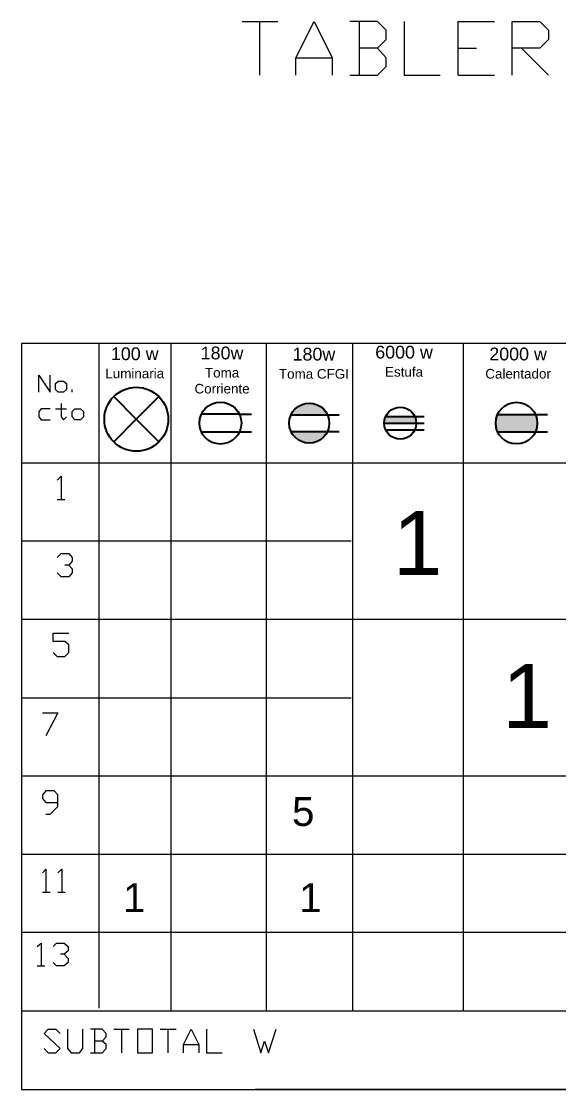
# Model space of a CAD drawing. Header units: metres. Extents: x 0 to 62.3, y -0.2 to 17.7.
# Drawn here: x 23.065 to 24.745, y 14.391 to 17.73 of the extents above; entities that cross this region are included whole.
import ezdxf

# ---------------------------------------------------------------- set-up
doc = ezdxf.new("R2010")
doc.units = ezdxf.units.M
doc.header["$LTSCALE"] = 0.5
for name, color, linetype in [('ENCHUFES', 5, 'Continuous'), ('LUMINARIA', 1, 'Continuous'), ('TABLERO', 7, 'Continuous')]:
    doc.layers.add(name, color=color, linetype=linetype)
doc.styles.get("Standard").update_dxf_attribs({"font": 'arial.ttf'})

# ---------------------------------------------------------------- blocks, each defined once
blk = doc.blocks.new('Tomacorriente')
at = {"layer": 'ENCHUFES'}
for p, q in [((0.0453, 0.0211), (-0.0453, 0.0211)), ((0.0453, 0.0211), (0.0743, 0.0211)), ((-0.0453, -0.0211), (0.0453, -0.0211)), ((0.0453, -0.0211), (0.0743, -0.0211))]:
    blk.add_line(p, q, dxfattribs=at)
blk.add_circle((0, 0), 0.05, dxfattribs=at)
blk = doc.blocks.new('Toma corriente CFGI 1 Fase')
at = {"layer": 'ENCHUFES', "lineweight": 40}
h = blk.add_hatch(color=256, dxfattribs=at)
h.dxf.hatch_style = 1
h.paths.add_polyline_path([(-0.0453, 0.0211), (0.0453, 0.0211, 0.63707)])
h.paths.add_polyline_path([(0.0453, -0.0211), (-0.0453, -0.0211, 0.63707)])
at = {"layer": 'ENCHUFES'}
for p, q in [((-0.0453, 0.0211), (0.0743, 0.0211)), ((-0.0453, -0.0211), (0.0743, -0.0211))]:
    blk.add_line(p, q, dxfattribs=at)
blk.add_circle((0, 0), 0.05, dxfattribs=at)
blk = doc.blocks.new('Tomacorriente de dos fases con neutro (208V)')
at = {"layer": 'ENCHUFES', "lineweight": 100}
h = blk.add_hatch(color=256, dxfattribs=at)
h.dxf.hatch_style = 1
h.paths.add_polyline_path([(0.0453, 0.0211), (-0.0453, 0.0211, 0.109518), (-0.05, 0), (0.05, 0, 0.109518)])
at = {"layer": 'ENCHUFES'}
for p, q in [((-0.05, 0), (0.0751, 0)), ((-0.0453, 0.0211), (0.0743, 0.0211)), ((-0.0453, -0.0211), (0.0743, -0.0211))]:
    blk.add_line(p, q, dxfattribs=at)
blk.add_circle((0, 0), 0.05, dxfattribs=at)
blk = doc.blocks.new('Lampara')
at = {"layer": 'LUMINARIA'}
for q in [(-0.0707, 0.0707), (0.0707, 0.0707), (-0.0707, -0.0707), (0.0707, -0.0707)]:
    blk.add_line((0, 0), q, dxfattribs=at)
blk.add_circle((0, 0), 0.1, dxfattribs=at)
blk = doc.blocks.new('Tomacorriente de dos fases sin neutro (208v)')
at = {"layer": 'ENCHUFES'}
h = blk.add_hatch(color=256, dxfattribs=at)
h.dxf.hatch_style = 1
h.paths.add_polyline_path([(0.05, 0, 0.109518), (0.0453, 0.0211), (-0.0453, 0.0211, 0.109518), (-0.05, 0, 0.109518), (-0.0453, -0.0211), (0.0453, -0.0211, 0.109518)], flags=17)
h.paths.add_polyline_path([(0.0453, 0.0211), (-0.0453, 0.0211, 0.109518), (-0.05, 0, 0.109518), (-0.0453, -0.0211), (0.0453, -0.0211, 0.109518), (0.05, 0, 0.109518)], flags=17)
h = blk.add_hatch(color=256, dxfattribs=at)
h.dxf.hatch_style = 1
h.paths.add_polyline_path([(0.05, 0, 0.109518), (0.0453, 0.0211), (-0.0453, 0.0211, 0.109518), (-0.05, 0, 0.109518), (-0.0453, -0.0211), (0.0453, -0.0211, 0.109518)])
for p, q in [((-0.0453, 0.0211), (0.0743, 0.0211)), ((-0.0453, -0.0211), (0.0743, -0.0211))]:
    blk.add_line(p, q, dxfattribs=at)
blk.add_circle((0, 0), 0.05, dxfattribs=at)

msp = doc.modelspace()

# ---------------------------------------------------------------- linework, layer by layer
at = {"layer": 'TABLERO', "color": 7, "linetype": 'Continuous', "lineweight": 18, "true_color": 0x000007}
for p, q in [((23.7547, 17.7304), (23.8664, 17.7304)), ((23.8096, 17.7304), (23.8096, 17.5618)), ((24.1211, 17.7304), (24.1211, 17.5618)), ((24.4306, 17.6461), (24.4874, 17.6461)), ((24.6285, 17.6461), (24.7128, 17.5618)), ((23.9232, 17.6168), (24.0368, 17.6168)), ((24.4306, 17.5618), (24.5442, 17.5618)), ((23.3065, 16.7228), (23.3065, 14.6454)), ((23.5318, 16.7228), (23.5318, 14.6363)), ((23.8298, 16.7228), (23.8298, 14.6363)), ((24.0997, 16.7228), (24.0997, 14.6363)), ((24.4464, 16.7228), (24.4464, 14.6363)), ((23.224, 16.5708), (23.224, 16.5799)), ((23.1709, 16.5195), (23.2057, 16.5195)), ((26.2374, 16.3491), (23.0647, 16.3491)), ((23.1764, 16.2355), (23.2002, 16.2355)), ((24.0962, 16.1054), (23.0647, 16.1054)), ((25.1103, 15.86), (23.0647, 15.86)), ((24.0957, 15.6145), (23.0647, 15.6145)), ((26.2446, 15.3709), (23.0647, 15.3709)), ((26.2407, 15.1254), (23.0647, 15.1254)), ((23.1306, 15.0081), (23.1544, 15.0081)), ((23.1782, 15.0081), (23.2021, 15.0081)), ((26.2446, 14.8817), (23.0647, 14.8817)), ((23.1141, 14.7773), (23.1379, 14.7773)), ((26.2446, 14.6363), (23.0647, 14.6363)), ((23.2937, 14.5795), (23.2937, 14.5062)), ((23.3541, 14.5795), (23.4017, 14.5795)), ((23.3779, 14.5795), (23.3779, 14.5062)), ((23.4988, 14.5795), (23.5483, 14.5795)), ((23.5226, 14.5795), (23.5226, 14.5062)), ((23.5721, 14.5318), (23.6197, 14.5318)), ((26.2284, 14.3908), (23.7956, 14.3908))]:
    msp.add_line(p, q, dxfattribs=at)
for points in [[(23.9232, 17.5618), (23.9232, 17.6168), (23.98, 17.7304), (24.0368, 17.6168), (24.0368, 17.5618)], [(24.1778, 17.6461), (24.2053, 17.6736), (24.2053, 17.7029), (24.1778, 17.7304), (24.0917, 17.7304)], [(24.2621, 17.7304), (24.2621, 17.5618), (24.3739, 17.5618)], [(24.4306, 17.5618), (24.4306, 17.7304), (24.5442, 17.7304)], [(24.5992, 17.5618), (24.5992, 17.7304), (24.6853, 17.7304), (24.7128, 17.7029), (24.7128, 17.6736), (24.6853, 17.6461), (24.5992, 17.6461)], [(24.0917, 17.5618), (24.1778, 17.5618), (24.2053, 17.5893), (24.2053, 17.6168), (24.1778, 17.6461), (24.1211, 17.6461)], [(23.1196, 16.5708), (23.1196, 16.6239), (23.1544, 16.5708), (23.1544, 16.6239)], [(23.1892, 16.5359), (23.1892, 16.4938), (23.1966, 16.4847), (23.2057, 16.4938)], [(23.1544, 16.5195), (23.127, 16.5195), (23.1196, 16.5103), (23.1196, 16.4938), (23.127, 16.4847), (23.1544, 16.4847)], [(23.1764, 16.296), (23.1892, 16.3088), (23.1892, 16.2355)], [(23.1764, 16.0542), (23.1892, 16.067), (23.2131, 16.067), (23.224, 16.0542), (23.224, 16.0432), (23.2131, 16.0303), (23.2002, 16.0303)], [(23.2131, 16.0303), (23.224, 16.0193), (23.224, 16.0065), (23.2131, 15.9937), (23.1892, 15.9937), (23.1764, 16.0065)], [(23.1636, 15.7574), (23.1764, 15.7446), (23.2002, 15.7446), (23.2131, 15.7574), (23.2131, 15.7812), (23.2002, 15.7922), (23.1636, 15.7922), (23.1636, 15.8178), (23.2131, 15.8178)], [(23.1306, 15.5687), (23.1782, 15.5687), (23.1416, 15.4973)], [(23.1416, 15.2518), (23.1544, 15.2518), (23.1782, 15.2756), (23.1782, 15.3122), (23.1673, 15.3251), (23.1416, 15.3251), (23.1306, 15.3122), (23.1306, 15.3012), (23.1416, 15.2884), (23.1782, 15.2884)], [(23.1306, 15.0686), (23.1416, 15.0796), (23.1416, 15.0081)], [(23.1782, 15.0686), (23.1911, 15.0796), (23.1911, 15.0081)], [(23.1141, 14.8378), (23.127, 14.8488), (23.127, 14.7773)], [(23.1636, 14.8378), (23.1746, 14.8488), (23.1984, 14.8488), (23.2112, 14.8378), (23.2112, 14.8249), (23.1984, 14.814), (23.1874, 14.814)], [(23.1984, 14.814), (23.2112, 14.8011), (23.2112, 14.7883), (23.1984, 14.7773), (23.1746, 14.7773), (23.1636, 14.7883)], [(23.1361, 14.519), (23.1489, 14.5062), (23.1728, 14.5062), (23.1856, 14.519), (23.1361, 14.5666), (23.1489, 14.5795), (23.1728, 14.5795), (23.1856, 14.5666)], [(23.2094, 14.5795), (23.2094, 14.519), (23.2204, 14.5062), (23.246, 14.5062), (23.257, 14.519), (23.257, 14.5795)], [(23.3175, 14.5428), (23.3303, 14.5557), (23.3303, 14.5666), (23.3175, 14.5795), (23.2808, 14.5795)], [(23.5721, 14.5062), (23.5721, 14.5318), (23.5959, 14.5795), (23.6197, 14.5318), (23.6197, 14.5062)], [(23.6436, 14.5795), (23.6436, 14.5062), (23.693, 14.5062)], [(23.7901, 14.5795), (23.8139, 14.5062), (23.8249, 14.5428), (23.8377, 14.5062), (23.8616, 14.5795)], [(23.2808, 14.5062), (23.3175, 14.5062), (23.3303, 14.519), (23.3303, 14.5318), (23.3175, 14.5428), (23.2937, 14.5428)]]:
    msp.add_lwpolyline(points, dxfattribs=at)
for points in [[(23.0647, 14.3908), (26.2446, 14.3908), (26.2446, 16.7228), (23.0647, 16.7228)], [(23.1966, 16.5708), (23.1801, 16.5708), (23.1709, 16.5799), (23.1709, 16.5982), (23.1801, 16.6056), (23.1966, 16.6056), (23.2057, 16.5982), (23.2057, 16.5799)], [(23.2497, 16.4847), (23.2314, 16.4847), (23.224, 16.4938), (23.224, 16.5103), (23.2314, 16.5195), (23.2497, 16.5195), (23.2589, 16.5103), (23.2589, 16.4938)], [(23.4274, 14.5062), (23.475, 14.5062), (23.475, 14.5795), (23.4274, 14.5795)]]:
    msp.add_lwpolyline(points, close=True, dxfattribs=at)

# ---------------------------------------------------------------- block references
at = {"layer": 'TABLERO'}
for name, p in [('Lampara', (23.4241, 16.4865)), ('Tomacorriente de dos fases con neutro (208V)', (24.2494, 16.4743))]:
    msp.add_blockref(name, p, dxfattribs=at)
for name, p, xscale, yscale, zscale in [('Tomacorriente', (23.687, 16.4745), 1.313023706402561, 1.313023706402561, 1.313023706402561), ('Toma corriente CFGI 1 Fase', (23.9649, 16.4743), 1.253129811695345, 1.253129811695345, 1.253129811695345), ('Tomacorriente de dos fases sin neutro (208v)', (24.6128, 16.4743, 2.51), 1.302395928433255, 1.302395928433255, 1.302395928433255)]:
    msp.add_blockref(name, p, dxfattribs=dict(at, xscale=xscale, yscale=yscale, zscale=zscale))

# ---------------------------------------------------------------- texts
at = {"layer": 'TABLERO', "attachment_point": 1}
for s, width, gutter_width, insert, char_height in [('\\pxqc;100 w\\P{\\H0.75x;Luminaria}', 0.225325, 12.5, (23.3065, 16.7113), 0.04), ('\\pxqc;180w\\P{\\H0.75x;Toma Corriente}', 0.225325, 12.5, (23.5796, 16.7137), 0.04), ('\\pxqc;180w\\P{\\H0.75x;Toma CFGI}', 0.225325, 12.5, (23.8668, 16.71), 0.04), ('\\pxqc;6000 w\\P{\\H0.75x;Estufa}', 0.225325, 12.5, (24.1485, 16.7163), 0.04), ('\\pxqc;2000 w\\P{\\H0.75x;Calentador}', 0.225325, 12.5, (24.5051, 16.7105), 0.04), ('1', 0.090104, 0.4505, (24.2261, 16.1995), 0.2), ('1', 0.090104, 0.4505, (24.5682, 15.7215), 0.2), ('5', 0.090104, 0.4505, (23.911, 15.3052), 0.0901), ('1', 0.090104, 0.4505, (23.3827, 15.0361), 0.0901), ('1', 0.090104, 0.4505, (23.9333, 15.0361), 0.0901)]:
    msp.add_mtext_dynamic_manual_height_columns(s, width=width, gutter_width=gutter_width, heights=[0], dxfattribs=dict(at, insert=insert, char_height=char_height))

doc.saveas('drawing.dxf')
